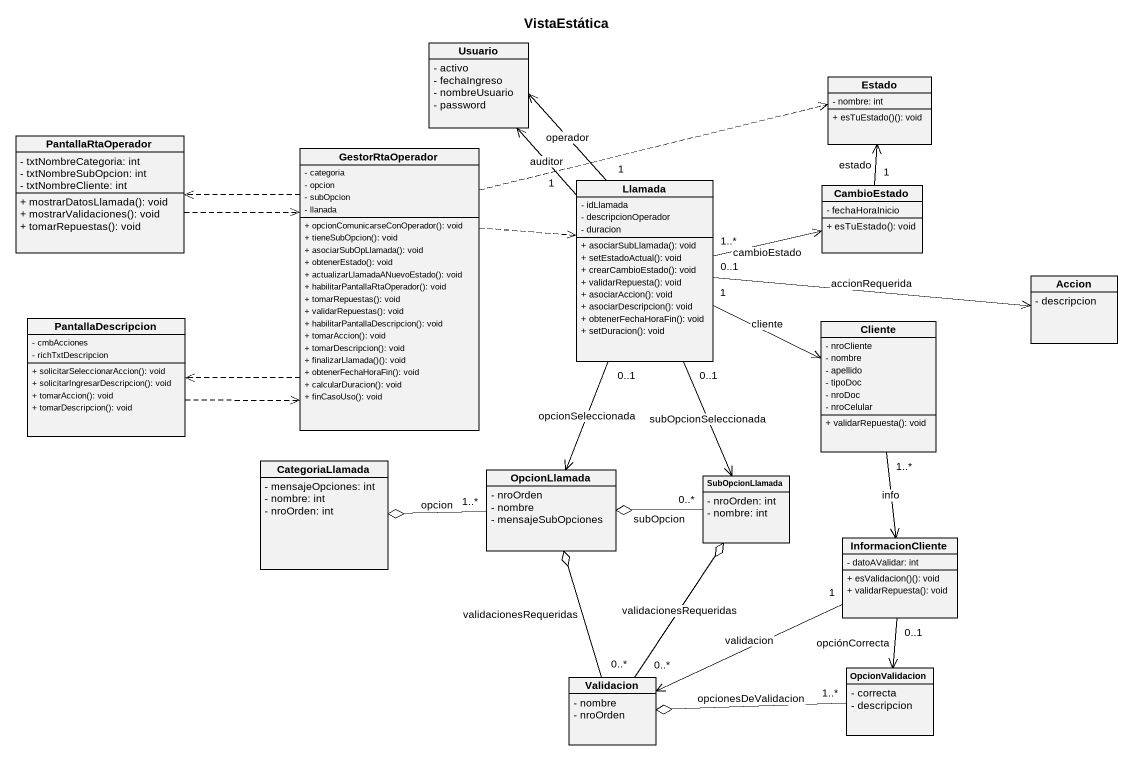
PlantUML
@startuml
title VistaEstática
hide circle
hide empty members
skinparam classAttributeIconSize 0
class Usuario {
  - activo
  - fechaIngreso
  - nombreUsuario
  - password
}
class Estado {
  - nombre: int
  + esTuEstado()(): void
}
class PantallaRtaOperador {
  - txtNombreCategoria: int
  - txtNombreSubOpcion: int
  - txtNombreCliente: int
  + mostrarDatosLlamada(): void
  + mostrarValidaciones(): void
  + tomarRepuestas(): void
}
class GestorRtaOperador {
  - categoria
  - opcion
  - subOpcion
  - llanada
  + opcionComunicarseConOperador(): void
  + tieneSubOpcion(): void
  + asociarSubOpLlamada(): void
  + obtenerEstado(): void
  + actualizarLlamadaANuevoEstado(): void
  + habilitarPantallaRtaOperador(): void
  + tomarRepuestas(): void
  + validarRepuestas(): void
  + habilitarPantallaDescripcion(): void
  + tomarAccion(): void
  + tomarDescripcion(): void
  + finalizarLlamada()(): void
  + obtenerFechaHoraFin(): void
  + calcularDuracion(): void
  + finCasoUso(): void
}
class Llamada {
  - idLlamada
  - descripcionOperador
  - duracion
  + asociarSubLlamada(): void
  + setEstadoActual(): void
  + crearCambioEstado(): void
  + validarRepuesta(): void
  + asociarAccion(): void
  + asociarDescripcion(): void
  + obtenerFechaHoraFin(): void
  + setDuracion(): void
}
class CambioEstado {
  - fechaHoraInicio
  + esTuEstado(): void
}
class Accion {
  - descripcion
}
class PantallaDescripcion {
  - cmbAcciones
  - richTxtDescripcion
  + solicitarSeleccionarAccion(): void
  + solicitarIngresarDescripcion(): void
  + tomarAccion(): void
  + tomarDescripcion(): void
}
class Cliente {
  - nroCliente
  - nombre
  - apellido
  - tipoDoc
  - nroDoc
  - nroCelular
  + validarRepuesta(): void
}
class CategoriaLlamada {
  - mensajeOpciones: int
  - nombre: int
  - nroOrden: int
}
class OpcionLlamada {
  - nroOrden
  - nombre
  - mensajeSubOpciones
}
class SubOpcionLlamada {
  - nroOrden: int
  - nombre: int
}
class InformacionCliente {
  - datoAValidar: int
  + esValidacion()(): void
  + validarRepuesta(): void
}
class OpcionValidacion {
  - correcta
  - descripcion
}
class Validacion {
  - nombre
  - nroOrden
}
PantallaRtaOperador .right.> GestorRtaOperador
GestorRtaOperador .right.> Estado
GestorRtaOperador .left.> PantallaRtaOperador
GestorRtaOperador .right.> Llamada
GestorRtaOperador .left.> PantallaDescripcion
Llamada "1" -up-> Usuario : operador
Llamada "1" -up-> Usuario : auditor
Llamada "1..*" -right-> CambioEstado : cambioEstado
Llamada "0..1" -right-> Accion : accionRequerida
Llamada "1" -right-> Cliente : cliente
Llamada "0..1" --> OpcionLlamada : opcionSeleccionada
Llamada "0..1" --> SubOpcionLlamada : subOpcionSeleccionada
CambioEstado "1" -up-> Estado : estado
PantallaDescripcion .right.> GestorRtaOperador
Cliente "1..*" --> InformacionCliente : info
OpcionLlamada "1..*" -left-o CategoriaLlamada : opcion
SubOpcionLlamada "0..*" -left-o OpcionLlamada : subOpcion
InformacionCliente "0..1" --> OpcionValidacion : opciónCorrecta
InformacionCliente "1" -left-> Validacion : validacion
OpcionValidacion "1..*" -left-o Validacion : opcionesDeValidacion
Validacion "0..*" -up-o OpcionLlamada : validacionesRequeridas
Validacion "0..*" -up-o SubOpcionLlamada : validacionesRequeridas
@enduml
